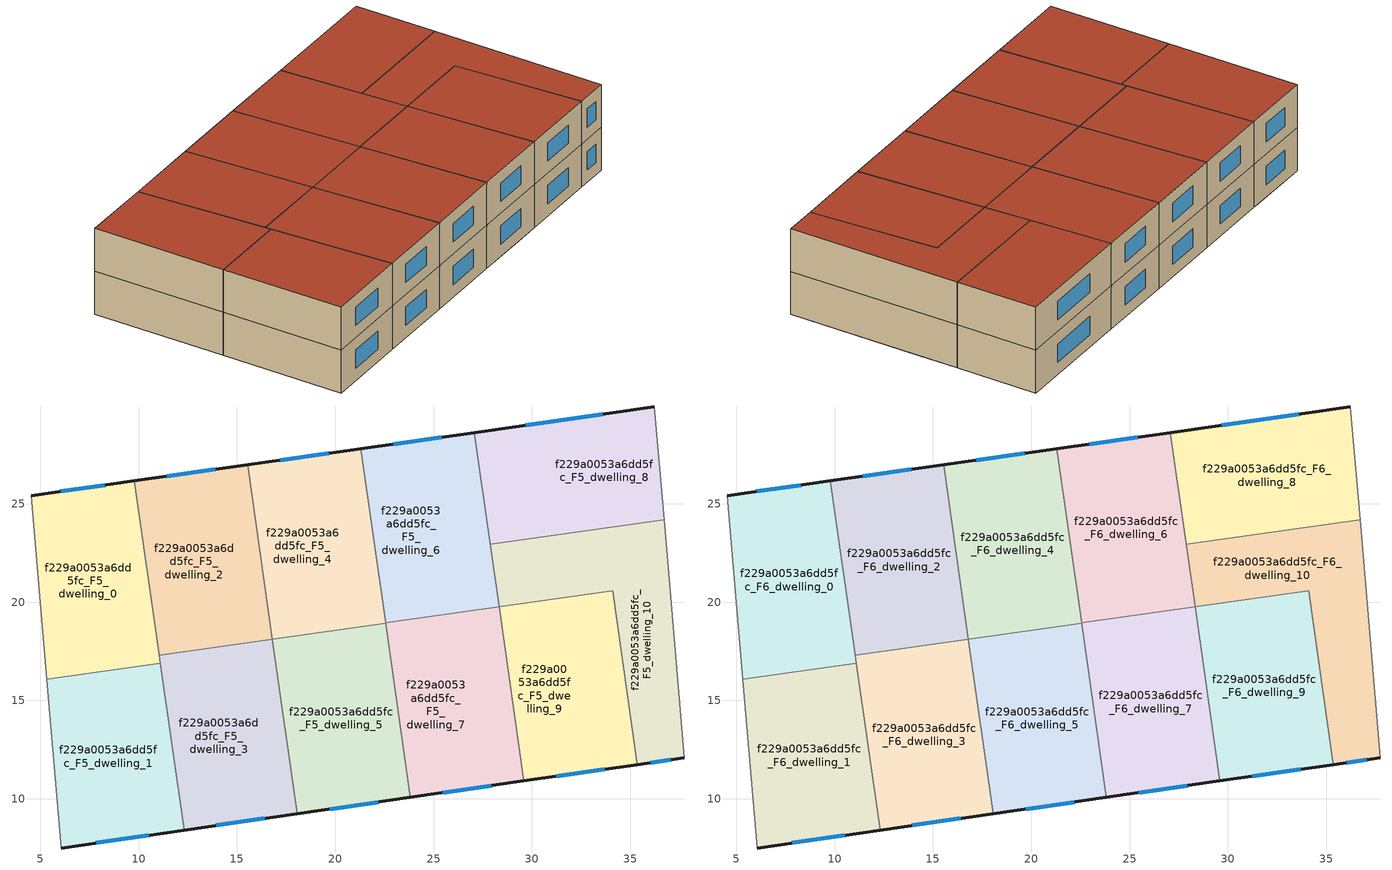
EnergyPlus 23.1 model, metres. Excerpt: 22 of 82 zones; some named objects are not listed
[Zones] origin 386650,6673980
f229a0053a6dd5fc_F5_dwelling_0
 floor to f229a0053a6dd5fc_F4_dwelling_0 (EU_floor_Construction): 9.32,26.09 10.63,16.82 5.34,16.07 4.55,25.42 z15
 floor to f229a0053a6dd5fc_F4_dwelling_3 (EU_floor_Construction): 11.05,17.29 11.11,16.89 10.63,16.82 10.58,17.22 z15
 floor to f229a0053a6dd5fc_F4_dwelling_2 (EU_floor_Construction): 9.79,26.16 11.05,17.29 10.58,17.22 9.32,26.09 z15
 wall outside (EU_wall_Construction): 9.79,26.16 4.55,25.42 z15:18
 wall to f229a0053a6dd5fc_F5_dwelling_1 (EU_wall_Construction): 5.34,16.07 11.11,16.89 z15:18
 wall adiabatic (EU_wall_Construction): 4.55,25.42 5.34,16.07 z15:18
 wall to f229a0053a6dd5fc_F5_dwelling_2 (EU_wall_Construction): 11.05,17.29 9.79,26.16 z15:18
 wall to f229a0053a6dd5fc_F5_dwelling_3 (EU_wall_Construction): 11.11,16.89 11.05,17.29 z15:18
 window (EU_Window_Construction): 8.3,25.95 6.05,25.63 z15.86:17.14
f229a0053a6dd5fc_F5_dwelling_1
 floor to f229a0053a6dd5fc_F4_dwelling_1 (EU_floor_Construction): 10.64,16.79 11.84,8.34 6.07,7.5 5.35,16.04 z15
 floor to f229a0053a6dd5fc_F4_dwelling_0 (EU_floor_Construction): 10.63,16.82 10.64,16.79 5.35,16.04 5.34,16.07 z15
 floor to f229a0053a6dd5fc_F4_dwelling_3 (EU_floor_Construction): 11.11,16.89 12.32,8.41 11.84,8.34 10.63,16.82 z15
 wall outside (EU_wall_Construction): 6.07,7.5 12.32,8.41 z15:18
 wall adiabatic (EU_wall_Construction): 5.34,16.07 6.07,7.5 z15:18
 wall to f229a0053a6dd5fc_F5_dwelling_3 (EU_wall_Construction): 12.32,8.41 11.11,16.89 z15:18
 window (EU_Window_Construction): 7.85,7.76 10.53,8.15 z15.86:17.14
f229a0053a6dd5fc_F5_dwelling_10
 floor to f229a0053a6dd5fc_F4_dwelling_11 (EU_floor_Construction): 36.95,21.42 37.74,12.09 35.35,11.75 34.1,20.59 31.69,20.25 31.63,20.67 z15
 floor to f229a0053a6dd5fc_F4_dwelling_10 (EU_floor_Construction): 36.71,24.2 36.95,21.42 31.63,20.67 31.24,23.42 z15
 floor to f229a0053a6dd5fc_F4_dwelling_8 (EU_floor_Construction): 31.24,23.42 31.69,20.25 28.33,19.77 27.88,22.94 z15
 wall outside (EU_wall_Construction): 35.35,11.75 37.74,12.09 z15:18
 wall to f229a0053a6dd5fc_F5_dwelling_9 (EU_wall_Construction): 28.33,19.77 34.1,20.59 35.35,11.75 z15:18
 wall to f229a0053a6dd5fc_F5_dwelling_8 (EU_wall_Construction): 36.71,24.2 27.88,22.94 z15:18
 wall adiabatic (EU_wall_Construction): 37.74,12.09 36.71,24.2 z15:18
 wall to f229a0053a6dd5fc_F5_dwelling_6 (EU_wall_Construction): 27.88,22.94 28.33,19.77 z15:18
 window (EU_Window_Construction): 36.03,11.84 37.06,11.99 z15.86:17.14
f229a0053a6dd5fc_F5_dwelling_2
 floor to f229a0053a6dd5fc_F4_dwelling_2 (EU_floor_Construction): 14.59,26.84 15.85,17.97 11.05,17.29 9.79,26.16 z15
 floor to f229a0053a6dd5fc_F4_dwelling_4 (EU_floor_Construction): 15.55,26.98 16.81,18.11 15.85,17.98 14.59,26.84 z15
 wall outside (EU_wall_Construction): 15.55,26.98 9.79,26.16 z15:18
 wall to f229a0053a6dd5fc_F5_dwelling_3 (EU_wall_Construction): 11.05,17.29 16.81,18.11 z15:18
 wall to f229a0053a6dd5fc_F5_dwelling_4 (EU_wall_Construction): 16.81,18.11 15.55,26.98 z15:18
 window (EU_Window_Construction): 13.9,26.74 11.44,26.39 z15.86:17.14
f229a0053a6dd5fc_F5_dwelling_3
 floor to f229a0053a6dd5fc_F4_dwelling_5 (EU_floor_Construction): 16.81,18.11 18.07,9.24 17.11,9.1 15.85,17.97 z15
 floor adiabatic (EU_floor_Construction): 15.85,17.97 17.11,9.1 12.32,8.41 11.05,17.29 z15
 wall outside (EU_wall_Construction): 12.32,8.41 18.07,9.24 z15:18
 wall to f229a0053a6dd5fc_F5_dwelling_5 (EU_wall_Construction): 18.07,9.24 16.81,18.11 z15:18
 window (EU_Window_Construction): 13.96,8.64 16.42,9 z15.86:17.14
f229a0053a6dd5fc_F5_dwelling_4
 floor adiabatic (EU_floor_Construction): 19.87,27.59 21.13,18.73 16.81,18.11 15.55,26.98 z15
 floor to f229a0053a6dd5fc_F4_dwelling_6 (EU_floor_Construction): 21.31,27.8 22.56,18.94 21.13,18.73 19.87,27.59 z15
 wall outside (EU_wall_Construction): 21.31,27.8 15.55,26.98 z15:18
 wall to f229a0053a6dd5fc_F5_dwelling_5 (EU_wall_Construction): 16.81,18.11 22.57,18.93 z15:18
 wall to f229a0053a6dd5fc_F5_dwelling_6 (EU_wall_Construction): 22.56,18.94 21.31,27.8 z15:18
 window (EU_Window_Construction): 19.66,27.56 17.19,27.21 z15.86:17.14
f229a0053a6dd5fc_F5_dwelling_5
 floor adiabatic (EU_floor_Construction): 22.57,18.93 23.82,10.07 18.07,9.24 16.81,18.11 z15
 wall outside (EU_wall_Construction): 18.07,9.24 23.82,10.07 z15:18
 wall to f229a0053a6dd5fc_F5_dwelling_7 (EU_wall_Construction): 23.82,10.07 22.57,18.93 z15:18
 window (EU_Window_Construction): 19.71,9.48 22.18,9.84 z15.86:17.14
f229a0053a6dd5fc_F5_dwelling_6
 floor to f229a0053a6dd5fc_F4_dwelling_6 (EU_floor_Construction): 25.15,28.34 26.41,19.49 22.56,18.94 21.31,27.8 z15
 floor to f229a0053a6dd5fc_F4_dwelling_8 (EU_floor_Construction): 27.07,28.62 28.33,19.76 26.41,19.49 25.15,28.34 z15
 wall outside (EU_wall_Construction): 27.07,28.62 21.31,27.8 z15:18
 wall to f229a0053a6dd5fc_F5_dwelling_7 (EU_wall_Construction): 22.56,18.94 28.33,19.76 z15:18
 wall to f229a0053a6dd5fc_F5_dwelling_8 (EU_wall_Construction): 27.88,22.94 27.07,28.62 z15:18
 window (EU_Window_Construction): 25.42,28.38 22.95,28.03 z15.86:17.14
f229a0053a6dd5fc_F5_dwelling_7
 floor to f229a0053a6dd5fc_F4_dwelling_7 (EU_floor_Construction): 26.41,19.48 27.66,10.63 23.82,10.07 22.56,18.94 z15
 floor to f229a0053a6dd5fc_F4_dwelling_9 (EU_floor_Construction): 28.33,19.76 29.59,10.91 27.66,10.63 26.41,19.48 z15
 wall outside (EU_wall_Construction): 23.82,10.07 29.59,10.91 z15:18
 wall to f229a0053a6dd5fc_F5_dwelling_9 (EU_wall_Construction): 29.59,10.91 28.33,19.76 z15:18
 window (EU_Window_Construction): 25.47,10.31 27.94,10.67 z15.86:17.14
f229a0053a6dd5fc_F5_dwelling_8
 floor to f229a0053a6dd5fc_F4_dwelling_10 (EU_floor_Construction): 36.22,29.92 36.71,24.2 31.24,23.42 30.43,29.09 z15
 floor to f229a0053a6dd5fc_F4_dwelling_8 (EU_floor_Construction): 30.43,29.09 31.24,23.42 27.88,22.94 27.07,28.62 z15
 wall outside (EU_wall_Construction): 36.22,29.92 27.07,28.62 z15:18
 wall adiabatic (EU_wall_Construction): 36.71,24.2 36.22,29.92 z15:18
 window (EU_Window_Construction): 33.61,29.55 29.68,28.99 z15.86:17.14
f229a0053a6dd5fc_F5_dwelling_9
 floor to f229a0053a6dd5fc_F4_dwelling_11 (EU_floor_Construction): 34.1,20.59 35.35,11.75 32.95,11.4 31.69,20.25 z15
 floor adiabatic (EU_floor_Construction): 31.69,20.25 32.95,11.4 29.59,10.91 28.33,19.77 z15
 wall outside (EU_wall_Construction): 29.59,10.91 35.35,11.75 z15:18
 window (EU_Window_Construction): 31.23,11.15 33.7,11.51 z15.86:17.14
f229a0053a6dd5fc_F6_dwelling_0
 floor to f229a0053a6dd5fc_F5_dwelling_0 (EU_floor_Construction): 9.79,26.16 11.11,16.89 5.34,16.07 4.55,25.42 z18
 wall outside (EU_wall_Construction): 9.79,26.16 4.55,25.42 z18:21
 wall to f229a0053a6dd5fc_F6_dwelling_1 (EU_wall_Construction): 5.34,16.07 11.11,16.89 z18:21
 wall adiabatic (EU_wall_Construction): 4.55,25.42 5.34,16.07 z18:21
 wall to f229a0053a6dd5fc_F6_dwelling_2 (EU_wall_Construction): 11.05,17.29 9.79,26.16 z18:21
 wall to f229a0053a6dd5fc_F6_dwelling_3 (EU_wall_Construction): 11.11,16.89 11.05,17.29 z18:21
 window (EU_Window_Construction): 8.3,25.95 6.05,25.63 z18.86:20.14
 roof outside (EU_roof_Construction): 11.11,16.89 9.79,26.16 4.55,25.42 5.34,16.07 z21
f229a0053a6dd5fc_F6_dwelling_1
 floor to f229a0053a6dd5fc_F5_dwelling_1 (EU_floor_Construction): 11.11,16.89 12.32,8.41 6.07,7.5 5.34,16.07 z18
 wall outside (EU_wall_Construction): 6.07,7.5 12.32,8.41 z18:21
 wall adiabatic (EU_wall_Construction): 5.34,16.07 6.07,7.5 z18:21
 wall to f229a0053a6dd5fc_F6_dwelling_3 (EU_wall_Construction): 12.32,8.41 11.11,16.89 z18:21
 window (EU_Window_Construction): 7.85,7.76 10.53,8.15 z18.86:20.14
 roof outside (EU_roof_Construction): 12.32,8.41 11.11,16.89 5.34,16.07 6.07,7.5 z21
f229a0053a6dd5fc_F6_dwelling_10
 floor to f229a0053a6dd5fc_F5_dwelling_10 (EU_floor_Construction): 36.71,24.2 37.74,12.09 35.35,11.75 34.1,20.59 28.33,19.77 27.88,22.94 z18
 wall outside (EU_wall_Construction): 35.35,11.75 37.74,12.09 z18:21
 wall to f229a0053a6dd5fc_F6_dwelling_9 (EU_wall_Construction): 28.33,19.77 34.1,20.59 35.35,11.75 z18:21
 wall to f229a0053a6dd5fc_F6_dwelling_8 (EU_wall_Construction): 36.71,24.2 27.88,22.94 z18:21
 wall adiabatic (EU_wall_Construction): 37.74,12.09 36.71,24.2 z18:21
 wall to f229a0053a6dd5fc_F6_dwelling_6 (EU_wall_Construction): 27.88,22.94 28.33,19.77 z18:21
 window (EU_Window_Construction): 36.03,11.84 37.06,11.99 z18.86:20.14
 roof outside (EU_roof_Construction): 37.74,12.09 36.71,24.2 27.88,22.94 28.33,19.77 34.1,20.59 35.35,11.75 z21
f229a0053a6dd5fc_F6_dwelling_2
 floor to f229a0053a6dd5fc_F5_dwelling_2 (EU_floor_Construction): 15.55,26.98 16.81,18.11 11.05,17.29 9.79,26.16 z18
 wall outside (EU_wall_Construction): 15.55,26.98 9.79,26.16 z18:21
 wall to f229a0053a6dd5fc_F6_dwelling_3 (EU_wall_Construction): 11.05,17.29 16.81,18.11 z18:21
 wall to f229a0053a6dd5fc_F6_dwelling_4 (EU_wall_Construction): 16.81,18.11 15.55,26.98 z18:21
 window (EU_Window_Construction): 13.9,26.74 11.44,26.39 z18.86:20.14
 roof outside (EU_roof_Construction): 16.81,18.11 15.55,26.98 9.79,26.16 11.05,17.29 z21
f229a0053a6dd5fc_F6_dwelling_3
 floor to f229a0053a6dd5fc_F5_dwelling_3 (EU_floor_Construction): 16.81,18.11 18.07,9.24 12.32,8.41 11.05,17.29 z18
 wall outside (EU_wall_Construction): 12.32,8.41 18.07,9.24 z18:21
 wall to f229a0053a6dd5fc_F6_dwelling_5 (EU_wall_Construction): 18.07,9.24 16.81,18.11 z18:21
 window (EU_Window_Construction): 13.96,8.64 16.42,9 z18.86:20.14
 roof outside (EU_roof_Construction): 18.07,9.24 16.81,18.11 11.05,17.29 12.32,8.41 z21
f229a0053a6dd5fc_F6_dwelling_4
 floor to f229a0053a6dd5fc_F5_dwelling_4 (EU_floor_Construction): 21.31,27.8 22.57,18.93 16.81,18.11 15.55,26.98 z18
 wall outside (EU_wall_Construction): 21.31,27.8 15.55,26.98 z18:21
 wall to f229a0053a6dd5fc_F6_dwelling_5 (EU_wall_Construction): 16.81,18.11 22.57,18.93 z18:21
 wall to f229a0053a6dd5fc_F6_dwelling_6 (EU_wall_Construction): 22.56,18.94 21.31,27.8 z18:21
 window (EU_Window_Construction): 19.66,27.56 17.19,27.21 z18.86:20.14
 roof outside (EU_roof_Construction): 22.57,18.93 21.31,27.8 15.55,26.98 16.81,18.11 z21
f229a0053a6dd5fc_F6_dwelling_5
 floor to f229a0053a6dd5fc_F5_dwelling_5 (EU_floor_Construction): 22.57,18.93 23.82,10.07 18.07,9.24 16.81,18.11 z18
 wall outside (EU_wall_Construction): 18.07,9.24 23.82,10.07 z18:21
 wall to f229a0053a6dd5fc_F6_dwelling_7 (EU_wall_Construction): 23.82,10.07 22.57,18.93 z18:21
 window (EU_Window_Construction): 19.71,9.48 22.18,9.84 z18.86:20.14
 roof outside (EU_roof_Construction): 23.82,10.07 22.57,18.93 16.81,18.11 18.07,9.24 z21
f229a0053a6dd5fc_F6_dwelling_6
 floor to f229a0053a6dd5fc_F5_dwelling_6 (EU_floor_Construction): 27.07,28.62 28.33,19.76 22.56,18.94 21.31,27.8 z18
 wall outside (EU_wall_Construction): 27.07,28.62 21.31,27.8 z18:21
 wall to f229a0053a6dd5fc_F6_dwelling_7 (EU_wall_Construction): 22.56,18.94 28.33,19.76 z18:21
 wall to f229a0053a6dd5fc_F6_dwelling_8 (EU_wall_Construction): 27.88,22.94 27.07,28.62 z18:21
 window (EU_Window_Construction): 25.42,28.38 22.95,28.03 z18.86:20.14
 roof outside (EU_roof_Construction): 28.33,19.76 27.07,28.62 21.31,27.8 22.56,18.94 z21
f229a0053a6dd5fc_F6_dwelling_7
 floor to f229a0053a6dd5fc_F5_dwelling_7 (EU_floor_Construction): 28.33,19.76 29.59,10.91 23.82,10.07 22.56,18.94 z18
 wall outside (EU_wall_Construction): 23.82,10.07 29.59,10.91 z18:21
 wall to f229a0053a6dd5fc_F6_dwelling_9 (EU_wall_Construction): 29.59,10.91 28.33,19.76 z18:21
 window (EU_Window_Construction): 25.47,10.31 27.94,10.67 z18.86:20.14
 roof outside (EU_roof_Construction): 29.59,10.91 28.33,19.76 22.56,18.94 23.82,10.07 z21
f229a0053a6dd5fc_F6_dwelling_8
 floor to f229a0053a6dd5fc_F5_dwelling_8 (EU_floor_Construction): 36.22,29.92 36.71,24.2 27.88,22.94 27.07,28.62 z18
 wall outside (EU_wall_Construction): 36.22,29.92 27.07,28.62 z18:21
 wall adiabatic (EU_wall_Construction): 36.71,24.2 36.22,29.92 z18:21
 window (EU_Window_Construction): 33.61,29.55 29.68,28.99 z18.86:20.14
 roof outside (EU_roof_Construction): 36.71,24.2 36.22,29.92 27.07,28.62 27.88,22.94 z21
f229a0053a6dd5fc_F6_dwelling_9
 floor to f229a0053a6dd5fc_F5_dwelling_9 (EU_floor_Construction): 34.1,20.59 35.35,11.75 29.59,10.91 28.33,19.77 z18
 wall outside (EU_wall_Construction): 29.59,10.91 35.35,11.75 z18:21
 window (EU_Window_Construction): 31.23,11.15 33.7,11.51 z18.86:20.14
 roof outside (EU_roof_Construction): 35.35,11.75 34.1,20.59 28.33,19.77 29.59,10.91 z21
[Building]
EU S2 Campaign: North Axis=0; Terrain=City; Solar Distribution=FullExterior
[Site:Location]
Helsinki-Vantaa.AP: Latitude=60.317; Longitude=24.963; Time Zone=2; Elevation=54.6
[SizingPeriod:WeatherFileDays]
AnnualSizingPeriod: Begin Month=1; Begin Day of Month=1; End Month=12; End Day of Month=31; Day of Week for Start Day=Monday; Use Weather File Daylight Saving Period=No; Use Weather File Rain and Snow Indicators=No
[MATERIAL]
EU_InternalMass_Material: Roughness=MediumRough; Thickness=0.1; Conductivity=1; Density=1800; Specific Heat=900; Thermal Absorptance=0.9; Solar Absorptance=0.7; Visible Absorptance=0.7
[MATERIAL:NOMASS] Roughness=MediumRough; Thermal Absorptance=0.9; Solar Absorptance=0.7; Visible Absorptance=0.7
Name | Thermal Resistance
EU_wall_NoMass | 1.10183
EU_roof_NoMass; EU_floor_NoMass | 1.70606
[WINDOWMATERIAL:SIMPLEGLAZINGSYSTEM]
EU_Window_SimpleGlazing: UFactor=3.11035; Solar Heat Gain Coefficient=0.8; Visible Transmittance=0.8
[CONSTRUCTION]
EU_wall_Construction: EU_wall_NoMass
EU_roof_Construction: EU_roof_NoMass
EU_floor_Construction: EU_floor_NoMass
EU_Window_Construction: EU_Window_SimpleGlazing
EU_InternalMass_Construction: EU_InternalMass_Material
[ZONE] Type=1; Multiplier=1; Ceiling Height=autocalculate; Floor Area=autocalculate; Part of Total Floor Area=Yes
Name | Volume
f229a0053a6dd5fc_F5_dwelling_0; f229a0053a6dd5fc_F6_dwelling_0 | 156.214
f229a0053a6dd5fc_F5_dwelling_1; f229a0053a6dd5fc_F6_dwelling_1; f229a0053a6dd5fc_F5_dwelling_2; f229a0053a6dd5fc_F6_dwelling_2 | 156.223
f229a0053a6dd5fc_F5_dwelling_10; f229a0053a6dd5fc_F6_dwelling_10 | 156.218
f229a0053a6dd5fc_F5_dwelling_3; f229a0053a6dd5fc_F6_dwelling_3; f229a0053a6dd5fc_F5_dwelling_6; f229a0053a6dd5fc_F6_dwelling_6 | 156.234
f229a0053a6dd5fc_F5_dwelling_4; f229a0053a6dd5fc_F6_dwelling_4 | 156.257
f229a0053a6dd5fc_F5_dwelling_5; f229a0053a6dd5fc_F6_dwelling_5; f229a0053a6dd5fc_F5_dwelling_8; f229a0053a6dd5fc_F6_dwelling_8 | 156.252
f229a0053a6dd5fc_F5_dwelling_7; f229a0053a6dd5fc_F6_dwelling_7 | 156.262
f229a0053a6dd5fc_F5_dwelling_9; f229a0053a6dd5fc_F6_dwelling_9 | 156.24
[INTERNALMASS] Construction=EU_InternalMass_Construction
Name | Zone or ZoneList | Surface Area
f229a0053a6dd5fc_F5_dwelling_0_EU_InternalMass | f229a0053a6dd5fc_F5_dwelling_0 | 52.0715
f229a0053a6dd5fc_F5_dwelling_1_EU_InternalMass | f229a0053a6dd5fc_F5_dwelling_1 | 52.0758
f229a0053a6dd5fc_F5_dwelling_2_EU_InternalMass | f229a0053a6dd5fc_F5_dwelling_2 | 52.0746
f229a0053a6dd5fc_F5_dwelling_3_EU_InternalMass | f229a0053a6dd5fc_F5_dwelling_3 | 52.0795
f229a0053a6dd5fc_F5_dwelling_4_EU_InternalMass | f229a0053a6dd5fc_F5_dwelling_4 | 52.0842
f229a0053a6dd5fc_F5_dwelling_5_EU_InternalMass | f229a0053a6dd5fc_F5_dwelling_5 | 52.0841
f229a0053a6dd5fc_F5_dwelling_6_EU_InternalMass | f229a0053a6dd5fc_F5_dwelling_6 | 52.0768
f229a0053a6dd5fc_F5_dwelling_7_EU_InternalMass | f229a0053a6dd5fc_F5_dwelling_7 | 52.0876
f229a0053a6dd5fc_F5_dwelling_8_EU_InternalMass | f229a0053a6dd5fc_F5_dwelling_8 | 52.0853
f229a0053a6dd5fc_F5_dwelling_9_EU_InternalMass | f229a0053a6dd5fc_F5_dwelling_9 | 52.0811
f229a0053a6dd5fc_F5_dwelling_10_EU_InternalMass | f229a0053a6dd5fc_F5_dwelling_10 | 52.0726
f229a0053a6dd5fc_F6_dwelling_0_EU_InternalMass | f229a0053a6dd5fc_F6_dwelling_0 | 52.0715
f229a0053a6dd5fc_F6_dwelling_1_EU_InternalMass | f229a0053a6dd5fc_F6_dwelling_1 | 52.0758
f229a0053a6dd5fc_F6_dwelling_2_EU_InternalMass | f229a0053a6dd5fc_F6_dwelling_2 | 52.0746
f229a0053a6dd5fc_F6_dwelling_3_EU_InternalMass | f229a0053a6dd5fc_F6_dwelling_3 | 52.0795
f229a0053a6dd5fc_F6_dwelling_4_EU_InternalMass | f229a0053a6dd5fc_F6_dwelling_4 | 52.0842
f229a0053a6dd5fc_F6_dwelling_5_EU_InternalMass | f229a0053a6dd5fc_F6_dwelling_5 | 52.0841
f229a0053a6dd5fc_F6_dwelling_6_EU_InternalMass | f229a0053a6dd5fc_F6_dwelling_6 | 52.0768
f229a0053a6dd5fc_F6_dwelling_7_EU_InternalMass | f229a0053a6dd5fc_F6_dwelling_7 | 52.0876
f229a0053a6dd5fc_F6_dwelling_8_EU_InternalMass | f229a0053a6dd5fc_F6_dwelling_8 | 52.0853
f229a0053a6dd5fc_F6_dwelling_9_EU_InternalMass | f229a0053a6dd5fc_F6_dwelling_9 | 52.0811
f229a0053a6dd5fc_F6_dwelling_10_EU_InternalMass | f229a0053a6dd5fc_F6_dwelling_10 | 52.0726
[OTHEREQUIPMENT] Fuel Type=Electricity; Design Level Calculation Method=Watts/Area; Power per Zone Floor Area=1; Fraction Latent=0; Fraction Radiant=0; Fraction Lost=0; Carbon Dioxide Generation Rate=0; EndUse Subcategory=EU_Step8_InternalGains
Name | Zone or ZoneList or Space or SpaceList | Schedule
EU_Step8_InternalGain_f229a0053a6dd5fc_F5_dwelling_0_f000 | f229a0053a6dd5fc_F5_dwelling_0 | EU_Step8_GainSchedule_f229a0053a6dd5fc_F5_dwelling_0_f000
EU_Step8_InternalGain_f229a0053a6dd5fc_F5_dwelling_1_f000 | f229a0053a6dd5fc_F5_dwelling_1 | EU_Step8_GainSchedule_f229a0053a6dd5fc_F5_dwelling_1_f000
EU_Step8_InternalGain_f229a0053a6dd5fc_F5_dwelling_2_f000 | f229a0053a6dd5fc_F5_dwelling_2 | EU_Step8_GainSchedule_f229a0053a6dd5fc_F5_dwelling_2_f000
EU_Step8_InternalGain_f229a0053a6dd5fc_F5_dwelling_3_f000 | f229a0053a6dd5fc_F5_dwelling_3 | EU_Step8_GainSchedule_f229a0053a6dd5fc_F5_dwelling_3_f000
EU_Step8_InternalGain_f229a0053a6dd5fc_F5_dwelling_4_f000 | f229a0053a6dd5fc_F5_dwelling_4 | EU_Step8_GainSchedule_f229a0053a6dd5fc_F5_dwelling_4_f000
EU_Step8_InternalGain_f229a0053a6dd5fc_F5_dwelling_5_f000 | f229a0053a6dd5fc_F5_dwelling_5 | EU_Step8_GainSchedule_f229a0053a6dd5fc_F5_dwelling_5_f000
EU_Step8_InternalGain_f229a0053a6dd5fc_F5_dwelling_6_f000 | f229a0053a6dd5fc_F5_dwelling_6 | EU_Step8_GainSchedule_f229a0053a6dd5fc_F5_dwelling_6_f000
EU_Step8_InternalGain_f229a0053a6dd5fc_F5_dwelling_7_f000 | f229a0053a6dd5fc_F5_dwelling_7 | EU_Step8_GainSchedule_f229a0053a6dd5fc_F5_dwelling_7_f000
EU_Step8_InternalGain_f229a0053a6dd5fc_F5_dwelling_8_f000 | f229a0053a6dd5fc_F5_dwelling_8 | EU_Step8_GainSchedule_f229a0053a6dd5fc_F5_dwelling_8_f000
EU_Step8_InternalGain_f229a0053a6dd5fc_F5_dwelling_9_f000 | f229a0053a6dd5fc_F5_dwelling_9 | EU_Step8_GainSchedule_f229a0053a6dd5fc_F5_dwelling_9_f000
EU_Step8_InternalGain_f229a0053a6dd5fc_F5_dwelling_10_f000 | f229a0053a6dd5fc_F5_dwelling_10 | EU_Step8_GainSchedule_f229a0053a6dd5fc_F5_dwelling_10_f000
EU_Step8_InternalGain_f229a0053a6dd5fc_F6_dwelling_0_f000 | f229a0053a6dd5fc_F6_dwelling_0 | EU_Step8_GainSchedule_f229a0053a6dd5fc_F6_dwelling_0_f000
EU_Step8_InternalGain_f229a0053a6dd5fc_F6_dwelling_1_f000 | f229a0053a6dd5fc_F6_dwelling_1 | EU_Step8_GainSchedule_f229a0053a6dd5fc_F6_dwelling_1_f000
EU_Step8_InternalGain_f229a0053a6dd5fc_F6_dwelling_2_f000 | f229a0053a6dd5fc_F6_dwelling_2 | EU_Step8_GainSchedule_f229a0053a6dd5fc_F6_dwelling_2_f000
EU_Step8_InternalGain_f229a0053a6dd5fc_F6_dwelling_3_f000 | f229a0053a6dd5fc_F6_dwelling_3 | EU_Step8_GainSchedule_f229a0053a6dd5fc_F6_dwelling_3_f000
EU_Step8_InternalGain_f229a0053a6dd5fc_F6_dwelling_4_f000 | f229a0053a6dd5fc_F6_dwelling_4 | EU_Step8_GainSchedule_f229a0053a6dd5fc_F6_dwelling_4_f000
EU_Step8_InternalGain_f229a0053a6dd5fc_F6_dwelling_5_f000 | f229a0053a6dd5fc_F6_dwelling_5 | EU_Step8_GainSchedule_f229a0053a6dd5fc_F6_dwelling_5_f000
EU_Step8_InternalGain_f229a0053a6dd5fc_F6_dwelling_6_f000 | f229a0053a6dd5fc_F6_dwelling_6 | EU_Step8_GainSchedule_f229a0053a6dd5fc_F6_dwelling_6_f000
EU_Step8_InternalGain_f229a0053a6dd5fc_F6_dwelling_7_f000 | f229a0053a6dd5fc_F6_dwelling_7 | EU_Step8_GainSchedule_f229a0053a6dd5fc_F6_dwelling_7_f000
EU_Step8_InternalGain_f229a0053a6dd5fc_F6_dwelling_8_f000 | f229a0053a6dd5fc_F6_dwelling_8 | EU_Step8_GainSchedule_f229a0053a6dd5fc_F6_dwelling_8_f000
EU_Step8_InternalGain_f229a0053a6dd5fc_F6_dwelling_9_f000 | f229a0053a6dd5fc_F6_dwelling_9 | EU_Step8_GainSchedule_f229a0053a6dd5fc_F6_dwelling_9_f000
EU_Step8_InternalGain_f229a0053a6dd5fc_F6_dwelling_10_f000 | f229a0053a6dd5fc_F6_dwelling_10 | EU_Step8_GainSchedule_f229a0053a6dd5fc_F6_dwelling_10_f000
[ZONEVENTILATION:DESIGNFLOWRATE] Schedule=EU_AlwaysOn; Design Flow Rate Calculation Method=AirChanges/Hour; Air Changes per Hour=0.756316; Ventilation Type=Natural; Fan Pressure Rise=0; Fan Total Efficiency=1; Constant Term Coefficient=1; Temperature Term Coefficient=0; Velocity Term Coefficient=0; Velocity Squared Term Coefficient=0; Minimum Indoor Temperature=-100; Maximum Indoor Temperature=100; Delta Temperature=-100; Minimum Outdoor Temperature=-100; Maximum Outdoor Temperature=100; Maximum Wind Speed=40
Name | Zone or ZoneList or Space or SpaceList
EU_ConstantAir_f229a0053a6dd5fc_F5_dwelling_0 | f229a0053a6dd5fc_F5_dwelling_0
EU_ConstantAir_f229a0053a6dd5fc_F5_dwelling_1 | f229a0053a6dd5fc_F5_dwelling_1
EU_ConstantAir_f229a0053a6dd5fc_F5_dwelling_2 | f229a0053a6dd5fc_F5_dwelling_2
EU_ConstantAir_f229a0053a6dd5fc_F5_dwelling_3 | f229a0053a6dd5fc_F5_dwelling_3
EU_ConstantAir_f229a0053a6dd5fc_F5_dwelling_4 | f229a0053a6dd5fc_F5_dwelling_4
EU_ConstantAir_f229a0053a6dd5fc_F5_dwelling_5 | f229a0053a6dd5fc_F5_dwelling_5
EU_ConstantAir_f229a0053a6dd5fc_F5_dwelling_6 | f229a0053a6dd5fc_F5_dwelling_6
EU_ConstantAir_f229a0053a6dd5fc_F5_dwelling_7 | f229a0053a6dd5fc_F5_dwelling_7
EU_ConstantAir_f229a0053a6dd5fc_F5_dwelling_8 | f229a0053a6dd5fc_F5_dwelling_8
EU_ConstantAir_f229a0053a6dd5fc_F5_dwelling_9 | f229a0053a6dd5fc_F5_dwelling_9
EU_ConstantAir_f229a0053a6dd5fc_F5_dwelling_10 | f229a0053a6dd5fc_F5_dwelling_10
EU_ConstantAir_f229a0053a6dd5fc_F6_dwelling_0 | f229a0053a6dd5fc_F6_dwelling_0
EU_ConstantAir_f229a0053a6dd5fc_F6_dwelling_1 | f229a0053a6dd5fc_F6_dwelling_1
EU_ConstantAir_f229a0053a6dd5fc_F6_dwelling_2 | f229a0053a6dd5fc_F6_dwelling_2
EU_ConstantAir_f229a0053a6dd5fc_F6_dwelling_3 | f229a0053a6dd5fc_F6_dwelling_3
EU_ConstantAir_f229a0053a6dd5fc_F6_dwelling_4 | f229a0053a6dd5fc_F6_dwelling_4
EU_ConstantAir_f229a0053a6dd5fc_F6_dwelling_5 | f229a0053a6dd5fc_F6_dwelling_5
EU_ConstantAir_f229a0053a6dd5fc_F6_dwelling_6 | f229a0053a6dd5fc_F6_dwelling_6
EU_ConstantAir_f229a0053a6dd5fc_F6_dwelling_7 | f229a0053a6dd5fc_F6_dwelling_7
EU_ConstantAir_f229a0053a6dd5fc_F6_dwelling_8 | f229a0053a6dd5fc_F6_dwelling_8
EU_ConstantAir_f229a0053a6dd5fc_F6_dwelling_9 | f229a0053a6dd5fc_F6_dwelling_9
EU_ConstantAir_f229a0053a6dd5fc_F6_dwelling_10 | f229a0053a6dd5fc_F6_dwelling_10
[HVACTEMPLATE:ZONE:IDEALLOADSAIRSYSTEM] System Availability Schedule=EU_AlwaysOn; Maximum Heating Supply Air Temperature=50; Minimum Cooling Supply Air Temperature=13; Maximum Heating Supply Air Humidity Ratio=0.0156; Minimum Cooling Supply Air Humidity Ratio=0.0077; Heating Limit=NoLimit; Cooling Limit=NoLimit; Heating Availability Schedule=EU_AlwaysOn; Cooling Availability Schedule=EU_CoolingOff; Dehumidification Control Type=ConstantSensibleHeatRatio; Cooling Sensible Heat Ratio=0.7; Dehumidification Setpoint=60; Humidification Control Type=None; Humidification Setpoint=30; Outdoor Air Method=None; Outdoor Air Flow Rate per Person=0.00944; Outdoor Air Flow Rate per Zone Floor Area=0; Outdoor Air Flow Rate per Zone=0; Demand Controlled Ventilation Type=None; Outdoor Air Economizer Type=NoEconomizer; Heat Recovery Type=None; Sensible Heat Recovery Effectiveness=0.7; Latent Heat Recovery Effectiveness=0.65
Name | Template Thermostat
f229a0053a6dd5fc_F5_dwelling_0 | EU_HeatOnly_f229a0053a6dd5fc_F5_dwelling_0
f229a0053a6dd5fc_F5_dwelling_1 | EU_HeatOnly_f229a0053a6dd5fc_F5_dwelling_1
f229a0053a6dd5fc_F5_dwelling_2 | EU_HeatOnly_f229a0053a6dd5fc_F5_dwelling_2
f229a0053a6dd5fc_F5_dwelling_3 | EU_HeatOnly_f229a0053a6dd5fc_F5_dwelling_3
f229a0053a6dd5fc_F5_dwelling_4 | EU_HeatOnly_f229a0053a6dd5fc_F5_dwelling_4
f229a0053a6dd5fc_F5_dwelling_5 | EU_HeatOnly_f229a0053a6dd5fc_F5_dwelling_5
f229a0053a6dd5fc_F5_dwelling_6 | EU_HeatOnly_f229a0053a6dd5fc_F5_dwelling_6
f229a0053a6dd5fc_F5_dwelling_7 | EU_HeatOnly_f229a0053a6dd5fc_F5_dwelling_7
f229a0053a6dd5fc_F5_dwelling_8 | EU_HeatOnly_f229a0053a6dd5fc_F5_dwelling_8
f229a0053a6dd5fc_F5_dwelling_9 | EU_HeatOnly_f229a0053a6dd5fc_F5_dwelling_9
f229a0053a6dd5fc_F5_dwelling_10 | EU_HeatOnly_f229a0053a6dd5fc_F5_dwelling_10
f229a0053a6dd5fc_F6_dwelling_0 | EU_HeatOnly_f229a0053a6dd5fc_F6_dwelling_0
f229a0053a6dd5fc_F6_dwelling_1 | EU_HeatOnly_f229a0053a6dd5fc_F6_dwelling_1
f229a0053a6dd5fc_F6_dwelling_2 | EU_HeatOnly_f229a0053a6dd5fc_F6_dwelling_2
f229a0053a6dd5fc_F6_dwelling_3 | EU_HeatOnly_f229a0053a6dd5fc_F6_dwelling_3
f229a0053a6dd5fc_F6_dwelling_4 | EU_HeatOnly_f229a0053a6dd5fc_F6_dwelling_4
f229a0053a6dd5fc_F6_dwelling_5 | EU_HeatOnly_f229a0053a6dd5fc_F6_dwelling_5
f229a0053a6dd5fc_F6_dwelling_6 | EU_HeatOnly_f229a0053a6dd5fc_F6_dwelling_6
f229a0053a6dd5fc_F6_dwelling_7 | EU_HeatOnly_f229a0053a6dd5fc_F6_dwelling_7
f229a0053a6dd5fc_F6_dwelling_8 | EU_HeatOnly_f229a0053a6dd5fc_F6_dwelling_8
f229a0053a6dd5fc_F6_dwelling_9 | EU_HeatOnly_f229a0053a6dd5fc_F6_dwelling_9
f229a0053a6dd5fc_F6_dwelling_10 | EU_HeatOnly_f229a0053a6dd5fc_F6_dwelling_10
[SIZING:ZONE] Zone Cooling Design Supply Air Temperature Input Method=SupplyAirTemperature; Zone Cooling Design Supply Air Temperature=13; Zone Heating Design Supply Air Temperature Input Method=SupplyAirTemperature; Zone Heating Design Supply Air Temperature=50; Zone Cooling Design Supply Air Humidity Ratio=0.008; Zone Heating Design Supply Air Humidity Ratio=0.008; Cooling Design Air Flow Method=DesignDay; Cooling Design Air Flow Rate=0; Cooling Minimum Air Flow per Zone Floor Area=0.000762; Cooling Minimum Air Flow=0; Cooling Minimum Air Flow Fraction=0.2; Heating Design Air Flow Method=DesignDay; Heating Design Air Flow Rate=0; Heating Maximum Air Flow per Zone Floor Area=0.002032; Heating Maximum Air Flow=0.141576; Heating Maximum Air Flow Fraction=0.3; Account for Dedicated Outdoor Air System=No; Dedicated Outdoor Air System Control Strategy=NeutralSupplyAir; Dedicated Outdoor Air Low Setpoint Temperature for Design=autosize; Dedicated Outdoor Air High Setpoint Temperature for Design=autosize; Zone Load Sizing Method=Sensible Load Only No Latent Load; Zone Latent Cooling Design Supply Air Humidity Ratio Input Method=HumidityRatioDifference; Zone Cooling Design Supply Air Humidity Ratio Difference=0.005; Zone Latent Heating Design Supply Air Humidity Ratio Input Method=HumidityRatioDifference; Zone Humidification Design Supply Air Humidity Ratio Difference=0.005
f229a0053a6dd5fc_F5_dwelling_0; f229a0053a6dd5fc_F5_dwelling_1; f229a0053a6dd5fc_F5_dwelling_2; f229a0053a6dd5fc_F5_dwelling_3; f229a0053a6dd5fc_F5_dwelling_4; f229a0053a6dd5fc_F5_dwelling_5; f229a0053a6dd5fc_F5_dwelling_6; f229a0053a6dd5fc_F5_dwelling_7; f229a0053a6dd5fc_F5_dwelling_8; f229a0053a6dd5fc_F5_dwelling_9; f229a0053a6dd5fc_F5_dwelling_10; f229a0053a6dd5fc_F6_dwelling_0; f229a0053a6dd5fc_F6_dwelling_1; f229a0053a6dd5fc_F6_dwelling_2; f229a0053a6dd5fc_F6_dwelling_3; f229a0053a6dd5fc_F6_dwelling_4; f229a0053a6dd5fc_F6_dwelling_5; f229a0053a6dd5fc_F6_dwelling_6; f229a0053a6dd5fc_F6_dwelling_7; f229a0053a6dd5fc_F6_dwelling_8; f229a0053a6dd5fc_F6_dwelling_9; f229a0053a6dd5fc_F6_dwelling_10
[SCHEDULE:CONSTANT]
Name | Hourly Value
EU_AlwaysOn | 1
EU_CoolingOff | 0
[SCHEDULE:FILE] Column Number=1; Rows to Skip at Top=0; Number of Hours of Data=8760; Column Separator=Comma; Interpolate to Timestep=No; Minutes per Item=60; Adjust Schedule for Daylight Savings=Yes
Name | File
EU_Step8_GainSchedule_f229a0053a6dd5fc_F5_dwelling_0_f000 | ../../schedules/f229a0053a6dd5fc/f229a0053a6dd5fc_F5_dwelling_0_f000_gain.csv
EU_Step8_GainSchedule_f229a0053a6dd5fc_F5_dwelling_1_f000 | ../../schedules/f229a0053a6dd5fc/f229a0053a6dd5fc_F5_dwelling_1_f000_gain.csv
EU_Step8_GainSchedule_f229a0053a6dd5fc_F5_dwelling_2_f000 | ../../schedules/f229a0053a6dd5fc/f229a0053a6dd5fc_F5_dwelling_2_f000_gain.csv
EU_Step8_GainSchedule_f229a0053a6dd5fc_F5_dwelling_3_f000 | ../../schedules/f229a0053a6dd5fc/f229a0053a6dd5fc_F5_dwelling_3_f000_gain.csv
EU_Step8_GainSchedule_f229a0053a6dd5fc_F5_dwelling_4_f000 | ../../schedules/f229a0053a6dd5fc/f229a0053a6dd5fc_F5_dwelling_4_f000_gain.csv
EU_Step8_GainSchedule_f229a0053a6dd5fc_F5_dwelling_5_f000 | ../../schedules/f229a0053a6dd5fc/f229a0053a6dd5fc_F5_dwelling_5_f000_gain.csv
EU_Step8_GainSchedule_f229a0053a6dd5fc_F5_dwelling_6_f000 | ../../schedules/f229a0053a6dd5fc/f229a0053a6dd5fc_F5_dwelling_6_f000_gain.csv
EU_Step8_GainSchedule_f229a0053a6dd5fc_F5_dwelling_7_f000 | ../../schedules/f229a0053a6dd5fc/f229a0053a6dd5fc_F5_dwelling_7_f000_gain.csv
EU_Step8_GainSchedule_f229a0053a6dd5fc_F5_dwelling_8_f000 | ../../schedules/f229a0053a6dd5fc/f229a0053a6dd5fc_F5_dwelling_8_f000_gain.csv
EU_Step8_GainSchedule_f229a0053a6dd5fc_F5_dwelling_9_f000 | ../../schedules/f229a0053a6dd5fc/f229a0053a6dd5fc_F5_dwelling_9_f000_gain.csv
EU_Step8_GainSchedule_f229a0053a6dd5fc_F5_dwelling_10_f000 | ../../schedules/f229a0053a6dd5fc/f229a0053a6dd5fc_F5_dwelling_10_f000_gain.csv
EU_Step8_GainSchedule_f229a0053a6dd5fc_F6_dwelling_0_f000 | ../../schedules/f229a0053a6dd5fc/f229a0053a6dd5fc_F6_dwelling_0_f000_gain.csv
EU_Step8_GainSchedule_f229a0053a6dd5fc_F6_dwelling_1_f000 | ../../schedules/f229a0053a6dd5fc/f229a0053a6dd5fc_F6_dwelling_1_f000_gain.csv
EU_Step8_GainSchedule_f229a0053a6dd5fc_F6_dwelling_2_f000 | ../../schedules/f229a0053a6dd5fc/f229a0053a6dd5fc_F6_dwelling_2_f000_gain.csv
EU_Step8_GainSchedule_f229a0053a6dd5fc_F6_dwelling_3_f000 | ../../schedules/f229a0053a6dd5fc/f229a0053a6dd5fc_F6_dwelling_3_f000_gain.csv
EU_Step8_GainSchedule_f229a0053a6dd5fc_F6_dwelling_4_f000 | ../../schedules/f229a0053a6dd5fc/f229a0053a6dd5fc_F6_dwelling_4_f000_gain.csv
EU_Step8_GainSchedule_f229a0053a6dd5fc_F6_dwelling_5_f000 | ../../schedules/f229a0053a6dd5fc/f229a0053a6dd5fc_F6_dwelling_5_f000_gain.csv
EU_Step8_GainSchedule_f229a0053a6dd5fc_F6_dwelling_6_f000 | ../../schedules/f229a0053a6dd5fc/f229a0053a6dd5fc_F6_dwelling_6_f000_gain.csv
EU_Step8_GainSchedule_f229a0053a6dd5fc_F6_dwelling_7_f000 | ../../schedules/f229a0053a6dd5fc/f229a0053a6dd5fc_F6_dwelling_7_f000_gain.csv
EU_Step8_GainSchedule_f229a0053a6dd5fc_F6_dwelling_8_f000 | ../../schedules/f229a0053a6dd5fc/f229a0053a6dd5fc_F6_dwelling_8_f000_gain.csv
EU_Step8_GainSchedule_f229a0053a6dd5fc_F6_dwelling_9_f000 | ../../schedules/f229a0053a6dd5fc/f229a0053a6dd5fc_F6_dwelling_9_f000_gain.csv
EU_Step8_GainSchedule_f229a0053a6dd5fc_F6_dwelling_10_f000 | ../../schedules/f229a0053a6dd5fc/f229a0053a6dd5fc_F6_dwelling_10_f000_gain.csv
